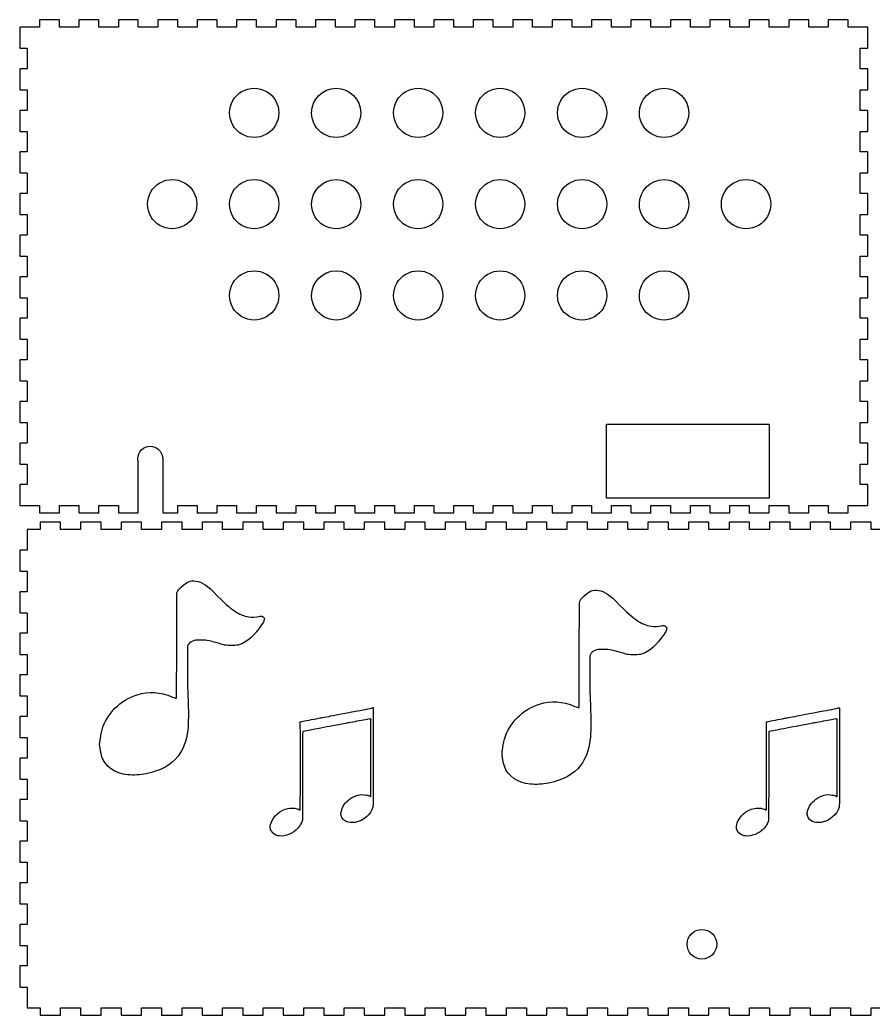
# Model space of a CAD drawing. Extents: x 371 to 1497, y -849 to 357.
# Drawn here: x 754.3 to 1100.5, y -848.7 to -445 of the extents above; entities that cross this region are included whole.
import ezdxf

# ---------------------------------------------------------------- set-up
doc = ezdxf.new("R2010")
doc.units = 0
doc.layers.add('Calque_1', color=7, linetype='CONTINUOUS')

msp = doc.modelspace()

# ---------------------------------------------------------------- linework, layer by layer
at = {"layer": 'Calque_1', "color": 1}
for p, q in [((762.224278, -447.999982), (754.27384, -447.999982)), ((754.27384, -447.999982), (754.27384, -456.484746)), ((762.224278, -445.000189), (762.224278, -447.999982)), ((770.32402, -445.000189), (762.224278, -445.000189)), ((770.32402, -447.999982), (770.32402, -445.000189)), ((778.223817, -447.999982), (770.32402, -447.999982)), ((786.324088, -445.000189), (778.223817, -445.000189)), ((778.223817, -445.000189), (778.223817, -447.999982)), ((786.324088, -447.999982), (786.324088, -445.000189)), ((794.223859, -447.999982), (786.324088, -447.999982)), ((802.32413, -445.000189), (794.223859, -445.000189)), ((794.223859, -445.000189), (794.223859, -447.999982)), ((802.32413, -447.999982), (802.32413, -445.000189)), ((810.223927, -447.999982), (802.32413, -447.999982)), ((818.324199, -445.000189), (810.223927, -445.000189)), ((810.223927, -445.000189), (810.223927, -447.999982)), ((818.324199, -447.999982), (818.324199, -445.000189)), ((826.223969, -447.999982), (818.324199, -447.999982)), ((834.324267, -445.000189), (826.223969, -445.000189)), ((826.223969, -445.000189), (826.223969, -447.999982)), ((834.324267, -447.999982), (834.324267, -445.000189)), ((842.224037, -447.999982), (834.324267, -447.999982)), ((850.323806, -445.000189), (842.224037, -445.000189)), ((842.224037, -445.000189), (842.224037, -447.999982)), ((850.323806, -447.999982), (850.323806, -445.000189)), ((858.224079, -447.999982), (850.323806, -447.999982)), ((866.323848, -445.000189), (858.224079, -445.000189)), ((858.224079, -445.000189), (858.224079, -447.999982)), ((866.323848, -447.999982), (866.323848, -445.000189)), ((874.224148, -447.999982), (866.323848, -447.999982)), ((882.323916, -445.000189), (874.224148, -445.000189)), ((874.224148, -445.000189), (874.224148, -447.999982)), ((882.323916, -447.999982), (882.323916, -445.000189)), ((890.224216, -447.999982), (882.323916, -447.999982)), ((898.323958, -445.000189), (890.224216, -445.000189)), ((890.224216, -445.000189), (890.224216, -447.999982)), ((898.323958, -447.999982), (898.323958, -445.000189)), ((906.224258, -447.999982), (898.323958, -447.999982)), ((914.324027, -445.000189), (906.224258, -445.000189)), ((906.224258, -445.000189), (906.224258, -447.999982)), ((914.324027, -447.999982), (914.324027, -445.000189)), ((922.223797, -447.999982), (914.324027, -447.999982)), ((930.324069, -445.000189), (922.223797, -445.000189)), ((922.223797, -445.000189), (922.223797, -447.999982)), ((930.324069, -447.999982), (930.324069, -445.000189)), ((938.223865, -447.999982), (930.324069, -447.999982)), ((946.324137, -445.000189), (938.223865, -445.000189)), ((938.223865, -445.000189), (938.223865, -447.999982)), ((946.324137, -447.999982), (946.324137, -445.000189)), ((954.223907, -447.999982), (946.324137, -447.999982)), ((962.324205, -445.000189), (954.223907, -445.000189)), ((954.223907, -445.000189), (954.223907, -447.999982)), ((962.324205, -447.999982), (962.324205, -445.000189)), ((970.223976, -447.999982), (962.324205, -447.999982)), ((978.324247, -445.000189), (970.223976, -445.000189)), ((970.223976, -445.000189), (970.223976, -447.999982)), ((978.324247, -447.999982), (978.324247, -445.000189)), ((986.224017, -447.999982), (978.324247, -447.999982)), ((994.323786, -445.000189), (986.224017, -445.000189)), ((986.224017, -445.000189), (986.224017, -447.999982)), ((994.323786, -447.999982), (994.323786, -445.000189)), ((1002.224086, -447.999982), (994.323786, -447.999982)), ((1010.323855, -445.000189), (1002.224086, -445.000189)), ((1002.224086, -445.000189), (1002.224086, -447.999982)), ((1010.323855, -447.999982), (1010.323855, -445.000189)), ((1018.224128, -447.999982), (1010.323855, -447.999982)), ((1026.323896, -445.000189), (1018.224128, -445.000189)), ((1018.224128, -445.000189), (1018.224128, -447.999982)), ((1026.323896, -447.999982), (1026.323896, -445.000189)), ((1034.224196, -447.999982), (1026.323896, -447.999982)), ((1042.323965, -445.000189), (1034.224196, -445.000189)), ((1034.224196, -445.000189), (1034.224196, -447.999982)), ((1042.323965, -447.999982), (1042.323965, -445.000189)), ((1050.223735, -447.999982), (1042.323965, -447.999982)), ((1058.324007, -445.000189), (1050.223735, -445.000189)), ((1050.223735, -445.000189), (1050.223735, -447.999982)), ((1058.324007, -447.999982), (1058.324007, -445.000189)), ((1066.223803, -447.999982), (1058.324007, -447.999982)), ((1074.324075, -445.000189), (1066.223803, -445.000189)), ((1066.223803, -445.000189), (1066.223803, -447.999982)), ((1074.324075, -447.999982), (1074.324075, -445.000189)), ((1082.223845, -447.999982), (1074.324075, -447.999982)), ((1090.324143, -445.000189), (1082.223845, -445.000189)), ((1082.223845, -445.000189), (1082.223845, -447.999982)), ((1090.324143, -447.999982), (1090.324143, -445.000189)), ((1098.274026, -447.999982), (1090.324143, -447.999982)), ((1098.274026, -456.484746), (1098.274026, -447.999982)), ((754.27384, -456.484746), (757.274188, -456.484746)), ((757.274188, -456.484746), (757.274188, -464.81965)), ((1095.274206, -464.81965), (1095.274206, -456.484746)), ((1095.274206, -456.484746), (1098.274026, -456.484746)), ((757.274188, -464.81965), (754.27384, -464.81965)), ((754.27384, -464.81965), (754.27384, -473.354527)), ((1098.274026, -464.81965), (1095.274206, -464.81965)), ((1098.274026, -473.354527), (1098.274026, -464.81965)), ((754.27384, -473.354527), (757.274188, -473.354527)), ((757.274188, -473.354527), (757.274188, -481.688901)), ((1095.274206, -481.688901), (1095.274206, -473.354527)), ((1095.274206, -473.354527), (1098.274026, -473.354527)), ((757.274188, -481.688901), (754.27384, -481.688901)), ((754.27384, -481.688901), (754.27384, -490.223778)), ((859.34686, -482.70282), (859.34686, -482.70282)), ((892.60883, -482.70282), (892.60883, -482.70282)), ((925.87091, -482.70282), (925.87091, -482.70282)), ((959.13281, -482.70282), (959.13281, -482.70282)), ((992.39484, -482.70282), (992.39484, -482.70282)), ((1025.6569, -482.70282), (1025.6569, -482.70282)), ((1098.274026, -481.688901), (1095.274206, -481.688901)), ((1098.274026, -490.223778), (1098.274026, -481.688901)), ((754.27384, -490.223778), (757.274188, -490.223778)), ((757.274188, -490.223778), (757.274188, -498.558655)), ((1095.274206, -498.558655), (1095.274206, -490.223778)), ((1095.274206, -490.223778), (1098.274026, -490.223778)), ((757.274188, -498.558655), (754.27384, -498.558655)), ((754.27384, -498.558655), (754.27384, -507.093558)), ((1098.274026, -498.558655), (1095.274206, -498.558655)), ((1098.274026, -507.093558), (1098.274026, -498.558655)), ((754.27384, -507.093558), (757.274188, -507.093558)), ((757.274188, -507.093558), (757.274188, -515.428435)), ((1095.274206, -515.428435), (1095.274206, -507.093558)), ((1095.274206, -507.093558), (1098.274026, -507.093558)), ((757.274188, -515.428435), (754.27384, -515.428435)), ((754.27384, -515.428435), (754.27384, -523.962809)), ((1098.274026, -515.428435), (1095.274206, -515.428435)), ((1098.274026, -523.962809), (1098.274026, -515.428435)), ((826.08484, -519.744502), (826.08484, -519.744502)), ((859.34686, -519.744502), (859.34686, -519.744502)), ((892.60883, -519.744502), (892.60883, -519.744502)), ((925.87091, -519.744502), (925.87091, -519.744502)), ((959.13281, -519.744502), (959.13281, -519.744502)), ((992.39484, -519.744502), (992.39484, -519.744502)), ((1025.6569, -519.744502), (1025.6569, -519.744502)), ((1058.9188, -519.744502), (1058.9188, -519.744502)), ((754.27384, -523.962809), (757.274188, -523.962809)), ((757.274188, -523.962809), (757.274188, -532.297686)), ((1095.274206, -532.297686), (1095.274206, -523.962809)), ((1095.274206, -523.962809), (1098.274026, -523.962809)), ((757.274188, -532.297686), (754.27384, -532.297686)), ((754.27384, -532.297686), (754.27384, -540.832563)), ((1098.274026, -532.297686), (1095.274206, -532.297686)), ((1098.274026, -540.832563), (1098.274026, -532.297686)), ((754.27384, -540.832563), (757.274188, -540.832563)), ((757.274188, -540.832563), (757.274188, -549.167467)), ((1095.274206, -549.167467), (1095.274206, -540.832563)), ((1095.274206, -540.832563), (1098.274026, -540.832563)), ((757.274188, -549.167467), (754.27384, -549.167467)), ((754.27384, -549.167467), (754.27384, -557.702343)), ((1098.274026, -549.167467), (1095.274206, -549.167467)), ((1098.274026, -557.702343), (1098.274026, -549.167467)), ((859.34686, -556.78613), (859.34686, -556.78613)), ((892.60883, -556.78613), (892.60883, -556.78613)), ((925.87091, -556.78613), (925.87091, -556.78613)), ((959.13281, -556.78613), (959.13281, -556.78613)), ((992.39484, -556.78613), (992.39484, -556.78613)), ((1025.6569, -556.78613), (1025.6569, -556.78613)), ((754.27384, -557.702343), (757.274188, -557.702343)), ((757.274188, -557.702343), (757.274188, -566.036718)), ((1095.274206, -566.036718), (1095.274206, -557.702343)), ((1095.274206, -557.702343), (1098.274026, -557.702343)), ((757.274188, -566.036718), (754.27384, -566.036718)), ((754.27384, -566.036718), (754.27384, -574.571594)), ((1098.274026, -566.036718), (1095.274206, -566.036718)), ((1098.274026, -574.571594), (1098.274026, -566.036718)), ((754.27384, -574.571594), (757.274188, -574.571594)), ((757.274188, -574.571594), (757.274188, -582.906498)), ((1095.274206, -582.906498), (1095.274206, -574.571594)), ((1095.274206, -574.571594), (1098.274026, -574.571594)), ((757.274188, -582.906498), (754.27384, -582.906498)), ((754.27384, -582.906498), (754.27384, -591.441374)), ((1098.274026, -582.906498), (1095.274206, -582.906498)), ((1098.274026, -591.441374), (1098.274026, -582.906498)), ((754.27384, -591.441374), (757.274188, -591.441374)), ((757.274188, -591.441374), (757.274188, -599.776252)), ((1095.274206, -599.776252), (1095.274206, -591.441374)), ((1095.274206, -591.441374), (1098.274026, -591.441374)), ((757.274188, -599.776252), (754.27384, -599.776252)), ((754.27384, -599.776252), (754.27384, -608.310625)), ((1098.274026, -599.776252), (1095.274206, -599.776252)), ((1098.274026, -608.310625), (1098.274026, -599.776252)), ((754.27384, -608.310625), (757.274188, -608.310625)), ((757.274188, -608.310625), (757.274188, -616.645503)), ((992.323907, -608.999997), (1058.324007, -608.999997)), ((992.323907, -639.000228), (992.323907, -608.999997)), ((1058.324007, -608.999997), (1058.324007, -639.000228)), ((1095.274206, -616.645503), (1095.274206, -608.310625)), ((1095.274206, -608.310625), (1098.274026, -608.310625)), ((757.274188, -616.645503), (754.27384, -616.645503)), ((754.27384, -616.645503), (754.27384, -625.180379)), ((1098.274026, -616.645503), (1095.274206, -616.645503)), ((1098.274026, -625.180379), (1098.274026, -616.645503)), ((754.27384, -625.180379), (757.274188, -625.180379)), ((757.274188, -625.180379), (757.274188, -633.515283)), ((812.114243, -622.528883), (812.324057, -622.528883)), ((812.324057, -622.528883), (812.324057, -644.999866)), ((1095.274206, -633.515283), (1095.274206, -625.180379)), ((1095.274206, -625.180379), (1098.274026, -625.180379)), ((757.274188, -633.515283), (754.27384, -633.515283)), ((754.27384, -633.515283), (754.27384, -642.000047)), ((1098.274026, -633.515283), (1095.274206, -633.515283)), ((1098.274026, -642.000047), (1098.274026, -633.515283)), ((1058.324007, -639.000228), (992.323907, -639.000228)), ((754.27384, -642.000047), (762.224278, -642.000047)), ((762.224278, -642.000047), (762.224278, -644.999866)), ((762.224278, -644.999866), (770.32402, -644.999866)), ((770.32402, -644.999866), (770.32402, -642.000047)), ((770.32402, -642.000047), (778.223817, -642.000047)), ((778.223817, -642.000047), (778.223817, -644.999866)), ((778.223817, -644.999866), (786.324088, -644.999866)), ((786.324088, -644.999866), (786.324088, -642.000047)), ((786.324088, -642.000047), (794.223859, -642.000047)), ((794.223859, -642.000047), (794.223859, -644.999866)), ((794.223859, -644.999866), (802.32413, -644.999866)), ((802.32413, -644.999866), (802.32413, -642.000047)), ((812.324057, -644.999866), (818.324199, -644.999866)), ((818.324199, -644.999866), (818.324199, -642.000047)), ((818.324199, -642.000047), (826.223969, -642.000047)), ((826.223969, -642.000047), (826.223969, -644.999866)), ((826.223969, -644.999866), (834.324267, -644.999866)), ((834.324267, -644.999866), (834.324267, -642.000047)), ((834.324267, -642.000047), (842.224037, -642.000047)), ((842.224037, -642.000047), (842.224037, -644.999866)), ((842.224037, -644.999866), (850.323806, -644.999866)), ((850.323806, -644.999866), (850.323806, -642.000047)), ((850.323806, -642.000047), (858.224079, -642.000047)), ((858.224079, -642.000047), (858.224079, -644.999866)), ((858.224079, -644.999866), (866.323848, -644.999866)), ((866.323848, -644.999866), (866.323848, -642.000047)), ((866.323848, -642.000047), (874.224148, -642.000047)), ((874.224148, -642.000047), (874.224148, -644.999866)), ((874.224148, -644.999866), (882.323916, -644.999866)), ((882.323916, -644.999866), (882.323916, -642.000047)), ((882.323916, -642.000047), (890.224216, -642.000047)), ((890.224216, -642.000047), (890.224216, -644.999866)), ((890.224216, -644.999866), (898.323958, -644.999866)), ((898.323958, -644.999866), (898.323958, -642.000047)), ((898.323958, -642.000047), (906.224258, -642.000047)), ((906.224258, -642.000047), (906.224258, -644.999866)), ((906.224258, -644.999866), (914.324027, -644.999866)), ((914.324027, -644.999866), (914.324027, -642.000047)), ((914.324027, -642.000047), (922.223797, -642.000047)), ((922.223797, -642.000047), (922.223797, -644.999866)), ((922.223797, -644.999866), (930.324069, -644.999866)), ((930.324069, -644.999866), (930.324069, -642.000047)), ((930.324069, -642.000047), (938.223865, -642.000047)), ((938.223865, -642.000047), (938.223865, -644.999866)), ((938.223865, -644.999866), (946.324137, -644.999866)), ((946.324137, -644.999866), (946.324137, -642.000047)), ((946.324137, -642.000047), (954.223907, -642.000047)), ((954.223907, -642.000047), (954.223907, -644.999866)), ((954.223907, -644.999866), (962.324205, -644.999866)), ((962.324205, -644.999866), (962.324205, -642.000047)), ((962.324205, -642.000047), (970.223976, -642.000047)), ((970.223976, -642.000047), (970.223976, -644.999866)), ((970.223976, -644.999866), (978.324247, -644.999866)), ((978.324247, -644.999866), (978.324247, -642.000047)), ((978.324247, -642.000047), (986.224017, -642.000047)), ((986.224017, -642.000047), (986.224017, -644.999866)), ((986.224017, -644.999866), (994.323786, -644.999866)), ((994.323786, -644.999866), (994.323786, -642.000047)), ((994.323786, -642.000047), (1002.224086, -642.000047)), ((1002.224086, -642.000047), (1002.224086, -644.999866)), ((1002.224086, -644.999866), (1010.323855, -644.999866)), ((1010.323855, -644.999866), (1010.323855, -642.000047)), ((1010.323855, -642.000047), (1018.224128, -642.000047)), ((1018.224128, -642.000047), (1018.224128, -644.999866)), ((1018.224128, -644.999866), (1026.323896, -644.999866)), ((1026.323896, -644.999866), (1026.323896, -642.000047)), ((1026.323896, -642.000047), (1034.224196, -642.000047)), ((1034.224196, -642.000047), (1034.224196, -644.999866)), ((1034.224196, -644.999866), (1042.323965, -644.999866)), ((1042.323965, -644.999866), (1042.323965, -642.000047)), ((1042.323965, -642.000047), (1050.223735, -642.000047)), ((1050.223735, -642.000047), (1050.223735, -644.999866)), ((1050.223735, -644.999866), (1058.324007, -644.999866)), ((1058.324007, -644.999866), (1058.324007, -642.000047)), ((1058.324007, -642.000047), (1066.223803, -642.000047)), ((1066.223803, -642.000047), (1066.223803, -644.999866)), ((1066.223803, -644.999866), (1074.324075, -644.999866)), ((1074.324075, -644.999866), (1074.324075, -642.000047)), ((1074.324075, -642.000047), (1082.223845, -642.000047)), ((1082.223845, -642.000047), (1082.223845, -644.999866)), ((1082.223845, -644.999866), (1090.324143, -644.999866)), ((1090.324143, -644.999866), (1090.324143, -642.000047)), ((1090.324143, -642.000047), (1098.274026, -642.000047)), ((762.446475, -648.72004), (762.446475, -651.71986)), ((770.768441, -648.72004), (762.446475, -648.72004)), ((770.768441, -651.71986), (770.768441, -648.72004)), ((787.21293, -648.72004), (778.890435, -648.72004)), ((778.890435, -648.72004), (778.890435, -651.71986)), ((787.21293, -651.71986), (787.21293, -648.72004)), ((803.657392, -648.72004), (795.334897, -648.72004)), ((795.334897, -648.72004), (795.334897, -651.71986)), ((803.657392, -651.71986), (803.657392, -648.72004)), ((820.101881, -648.72004), (811.779386, -648.72004)), ((811.779386, -648.72004), (811.779386, -651.71986)), ((820.101881, -651.71986), (820.101881, -648.72004)), ((836.546344, -648.72004), (828.223849, -648.72004)), ((828.223849, -648.72004), (828.223849, -651.71986)), ((836.546344, -651.71986), (836.546344, -648.72004)), ((852.990806, -648.72004), (844.668338, -648.72004)), ((844.668338, -648.72004), (844.668338, -651.71986)), ((852.990806, -651.71986), (852.990806, -648.72004)), ((869.435295, -648.72004), (861.1128, -648.72004)), ((861.1128, -648.72004), (861.1128, -651.71986)), ((869.435295, -651.71986), (869.435295, -648.72004)), ((885.879758, -648.72004), (877.557289, -648.72004)), ((877.557289, -648.72004), (877.557289, -651.71986)), ((885.879758, -651.71986), (885.879758, -648.72004)), ((902.324247, -648.72004), (894.001751, -648.72004)), ((894.001751, -648.72004), (894.001751, -651.71986)), ((902.324247, -651.71986), (902.324247, -648.72004)), ((918.768709, -648.72004), (910.446214, -648.72004)), ((910.446214, -648.72004), (910.446214, -651.71986)), ((918.768709, -651.71986), (918.768709, -648.72004)), ((935.212669, -648.72004), (926.890703, -648.72004)), ((926.890703, -648.72004), (926.890703, -651.71986)), ((935.212669, -651.71986), (935.212669, -648.72004)), ((951.657158, -648.72004), (943.335165, -648.72004)), ((943.335165, -648.72004), (943.335165, -651.71986)), ((951.657158, -651.71986), (951.657158, -648.72004)), ((968.10162, -648.72004), (959.779654, -648.72004)), ((959.779654, -648.72004), (959.779654, -651.71986)), ((968.10162, -651.71986), (968.10162, -648.72004)), ((984.546083, -648.72004), (976.224117, -648.72004)), ((976.224117, -648.72004), (976.224117, -651.71986)), ((984.546083, -651.71986), (984.546083, -648.72004)), ((1000.990572, -648.72004), (992.668606, -648.72004)), ((992.668606, -648.72004), (992.668606, -651.71986)), ((1000.990572, -651.71986), (1000.990572, -648.72004)), ((1017.435034, -648.72004), (1009.113068, -648.72004)), ((1009.113068, -648.72004), (1009.113068, -651.71986)), ((1017.435034, -651.71986), (1017.435034, -648.72004)), ((1033.879523, -648.72004), (1025.557531, -648.72004)), ((1025.557531, -648.72004), (1025.557531, -651.71986)), ((1033.879523, -651.71986), (1033.879523, -648.72004)), ((1050.323986, -648.72004), (1042.00202, -648.72004)), ((1042.00202, -648.72004), (1042.00202, -651.71986)), ((1050.323986, -651.71986), (1050.323986, -648.72004)), ((1066.768475, -648.72004), (1058.446482, -648.72004)), ((1058.446482, -648.72004), (1058.446482, -651.71986)), ((1066.768475, -651.71986), (1066.768475, -648.72004)), ((1083.212937, -648.72004), (1074.890442, -648.72004)), ((1074.890442, -648.72004), (1074.890442, -651.71986)), ((1083.212937, -651.71986), (1083.212937, -648.72004)), ((1099.6574, -648.72004), (1091.334931, -648.72004)), ((1091.334931, -648.72004), (1091.334931, -651.71986)), ((1099.6574, -651.71986), (1099.6574, -648.72004)), ((762.446475, -651.71986), (757.274188, -651.71986)), ((757.274188, -651.71986), (757.274188, -660.104876)), ((778.890435, -651.71986), (770.768441, -651.71986)), ((795.334897, -651.71986), (787.21293, -651.71986)), ((811.779386, -651.71986), (803.657392, -651.71986)), ((828.223849, -651.71986), (820.101881, -651.71986)), ((844.668338, -651.71986), (836.546344, -651.71986)), ((861.1128, -651.71986), (852.990806, -651.71986)), ((877.557289, -651.71986), (869.435295, -651.71986)), ((894.001751, -651.71986), (885.879758, -651.71986)), ((910.446214, -651.71986), (902.324247, -651.71986)), ((926.890703, -651.71986), (918.768709, -651.71986)), ((943.335165, -651.71986), (935.212669, -651.71986)), ((959.779654, -651.71986), (951.657158, -651.71986)), ((976.224117, -651.71986), (968.10162, -651.71986)), ((992.668606, -651.71986), (984.546083, -651.71986)), ((1009.113068, -651.71986), (1000.990572, -651.71986)), ((1025.557531, -651.71986), (1017.435034, -651.71986)), ((1042.00202, -651.71986), (1033.879523, -651.71986)), ((1058.446482, -651.71986), (1050.323986, -651.71986)), ((1074.890442, -651.71986), (1066.768475, -651.71986)), ((1091.334931, -651.71986), (1083.212937, -651.71986)), ((1107.779394, -651.71986), (1099.6574, -651.71986)), ((757.274188, -660.104876), (754.27384, -660.104876)), ((754.27384, -660.104876), (754.27384, -668.639752)), ((754.27384, -668.639752), (757.274188, -668.639752)), ((757.274188, -668.639752), (757.274188, -676.974656)), ((824.848268, -672.577625), (824.848347, -672.578022)), ((824.848347, -672.578022), (824.848347, -672.578022)), ((757.274188, -676.974656), (754.27384, -676.974656)), ((754.27384, -676.974656), (754.27384, -685.509003)), ((817.934997, -698.769311), (817.988733, -677.375764)), ((817.988733, -677.375764), (818.256942, -676.819742)), ((988.133886, -676.35823), (988.133992, -676.358653)), ((988.133992, -676.358653), (988.133992, -676.358653)), ((981.220614, -702.549916), (981.274351, -681.156395)), ((981.274351, -681.156395), (981.542559, -680.600876)), ((754.27384, -685.509003), (757.274188, -685.509003)), ((757.274188, -685.509003), (757.274188, -693.843907)), ((757.274188, -693.843907), (754.27384, -693.843907)), ((754.27384, -693.843907), (754.27384, -702.378783)), ((754.27384, -702.378783), (757.274188, -702.378783)), ((757.274188, -702.378783), (757.274188, -710.713661)), ((817.880731, -720.162302), (817.934997, -698.769311)), ((981.166348, -723.943436), (981.220614, -702.549916)), ((757.274188, -710.713661), (754.27384, -710.713661)), ((754.27384, -710.713661), (754.27384, -719.248563)), ((754.27384, -719.248563), (757.274188, -719.248563)), ((757.274188, -719.248563), (757.274188, -727.582938)), ((817.657502, -720.202624), (817.880731, -720.162302)), ((897.577622, -723.927878), (897.578786, -723.928381)), ((897.578786, -723.928381), (897.578786, -723.928381)), ((980.943119, -723.983229), (981.166348, -723.943436)), ((1086.762508, -723.927878), (1086.761555, -723.928381)), ((757.274188, -727.582938), (754.27384, -727.582938)), ((754.27384, -727.582938), (754.27384, -736.117814)), ((754.27384, -736.117814), (757.274188, -736.117814)), ((757.274188, -736.117814), (757.274188, -744.452692)), ((757.274188, -744.452692), (754.27384, -744.452692)), ((754.27384, -744.452692), (754.27384, -752.987568)), ((754.27384, -752.987568), (757.274188, -752.987568)), ((757.274188, -752.987568), (757.274188, -761.322472)), ((798.116144, -751.232243), (798.113498, -751.232243)), ((868.91224, -751.716351), (868.890544, -769.68992)), ((1058.09501, -751.716854), (1058.073314, -769.690449)), ((961.401762, -755.012874), (961.399116, -755.012874)), ((757.274188, -761.322472), (754.27384, -761.322472)), ((754.27384, -761.322472), (754.27384, -769.856819)), ((754.27384, -769.856819), (757.274188, -769.856819)), ((757.274188, -769.856819), (757.274188, -778.191723)), ((868.890544, -769.68992), (868.667818, -770.287323)), ((1058.073314, -769.690449), (1057.850588, -770.287825)), ((757.274188, -778.191723), (754.27384, -778.191723)), ((754.27384, -778.191723), (754.27384, -786.726599)), ((858.942317, -775.948453), (858.939671, -775.948453)), ((1048.124557, -775.948983), (1048.124557, -775.948983)), ((754.27384, -786.726599), (757.274188, -786.726599)), ((757.274188, -786.726599), (757.274188, -795.061503)), ((757.274188, -795.061503), (754.27384, -795.061503)), ((754.27384, -795.061503), (754.27384, -803.596379)), ((754.27384, -803.596379), (757.274188, -803.596379)), ((757.274188, -803.596379), (757.274188, -811.930754)), ((757.274188, -811.930754), (754.27384, -811.930754)), ((754.27384, -811.930754), (754.27384, -820.465631)), ((1030.996994, -813.964739), (1030.996994, -813.964739)), ((754.27384, -820.465631), (757.274188, -820.465631)), ((757.274188, -820.465631), (757.274188, -828.800508)), ((757.274188, -828.800508), (754.27384, -828.800508)), ((754.27384, -828.800508), (754.27384, -837.335411)), ((754.27384, -837.335411), (757.274188, -837.335411)), ((757.274188, -837.335411), (757.274188, -845.719898)), ((757.274188, -845.719898), (762.446475, -845.719898)), ((762.446475, -845.719898), (762.446475, -848.72022)), ((770.768441, -848.72022), (770.768441, -845.719898)), ((770.768441, -845.719898), (778.890435, -845.719898)), ((778.890435, -845.719898), (778.890435, -848.72022)), ((787.21293, -848.72022), (787.21293, -845.719898)), ((787.21293, -845.719898), (795.334897, -845.719898)), ((795.334897, -845.719898), (795.334897, -848.72022)), ((803.657392, -848.72022), (803.657392, -845.719898)), ((803.657392, -845.719898), (811.779386, -845.719898)), ((811.779386, -845.719898), (811.779386, -848.72022)), ((820.101881, -848.72022), (820.101881, -845.719898)), ((820.101881, -845.719898), (828.223849, -845.719898)), ((828.223849, -845.719898), (828.223849, -848.72022)), ((836.546344, -848.72022), (836.546344, -845.719898)), ((836.546344, -845.719898), (844.668338, -845.719898)), ((844.668338, -845.719898), (844.668338, -848.72022)), ((852.990806, -848.72022), (852.990806, -845.719898)), ((852.990806, -845.719898), (861.1128, -845.719898)), ((861.1128, -845.719898), (861.1128, -848.72022)), ((869.435295, -848.72022), (869.435295, -845.719898)), ((869.435295, -845.719898), (877.557289, -845.719898)), ((877.557289, -845.719898), (877.557289, -848.72022)), ((885.879758, -848.72022), (885.879758, -845.719898)), ((885.879758, -845.719898), (894.001751, -845.719898)), ((894.001751, -845.719898), (894.001751, -848.72022)), ((902.324247, -848.72022), (902.324247, -845.719898)), ((902.324247, -845.719898), (910.446214, -845.719898)), ((910.446214, -845.719898), (910.446214, -848.72022)), ((918.768709, -848.72022), (918.768709, -845.719898)), ((918.768709, -845.719898), (926.890703, -845.719898)), ((926.890703, -845.719898), (926.890703, -848.72022)), ((935.212669, -848.72022), (935.212669, -845.719898)), ((935.212669, -845.719898), (943.335165, -845.719898)), ((943.335165, -845.719898), (943.335165, -848.72022)), ((951.657158, -848.72022), (951.657158, -845.719898)), ((951.657158, -845.719898), (959.779654, -845.719898)), ((959.779654, -845.719898), (959.779654, -848.72022)), ((968.10162, -848.72022), (968.10162, -845.719898)), ((968.10162, -845.719898), (976.224117, -845.719898)), ((976.224117, -845.719898), (976.224117, -848.72022)), ((984.546083, -848.72022), (984.546083, -845.719898)), ((984.546083, -845.719898), (992.668606, -845.719898)), ((992.668606, -845.719898), (992.668606, -848.72022)), ((1000.990572, -848.72022), (1000.990572, -845.719898)), ((1000.990572, -845.719898), (1009.113068, -845.719898)), ((1009.113068, -845.719898), (1009.113068, -848.72022)), ((1017.435034, -848.72022), (1017.435034, -845.719898)), ((1017.435034, -845.719898), (1025.557531, -845.719898)), ((1025.557531, -845.719898), (1025.557531, -848.72022)), ((1033.879523, -848.72022), (1033.879523, -845.719898)), ((1033.879523, -845.719898), (1042.00202, -845.719898)), ((1042.00202, -845.719898), (1042.00202, -848.72022)), ((1050.323986, -848.72022), (1050.323986, -845.719898)), ((1050.323986, -845.719898), (1058.446482, -845.719898)), ((1058.446482, -845.719898), (1058.446482, -848.72022)), ((1066.768475, -848.72022), (1066.768475, -845.719898)), ((1066.768475, -845.719898), (1074.890442, -845.719898)), ((1074.890442, -845.719898), (1074.890442, -848.72022)), ((1083.212937, -848.72022), (1083.212937, -845.719898)), ((1083.212937, -845.719898), (1091.334931, -845.719898)), ((1091.334931, -845.719898), (1091.334931, -848.72022)), ((1099.6574, -848.72022), (1099.6574, -845.719898)), ((1099.6574, -845.719898), (1107.779394, -845.719898)), ((762.446475, -848.72022), (770.768441, -848.72022)), ((778.890435, -848.72022), (787.21293, -848.72022)), ((795.334897, -848.72022), (803.657392, -848.72022)), ((811.779386, -848.72022), (820.101881, -848.72022)), ((828.223849, -848.72022), (836.546344, -848.72022)), ((844.668338, -848.72022), (852.990806, -848.72022)), ((861.1128, -848.72022), (869.435295, -848.72022)), ((877.557289, -848.72022), (885.879758, -848.72022)), ((894.001751, -848.72022), (902.324247, -848.72022)), ((910.446214, -848.72022), (918.768709, -848.72022)), ((926.890703, -848.72022), (935.212669, -848.72022)), ((943.335165, -848.72022), (951.657158, -848.72022)), ((959.779654, -848.72022), (968.10162, -848.72022)), ((976.224117, -848.72022), (984.546083, -848.72022)), ((992.668606, -848.72022), (1000.990572, -848.72022)), ((1009.113068, -848.72022), (1017.435034, -848.72022)), ((1025.557531, -848.72022), (1033.879523, -848.72022)), ((1042.00202, -848.72022), (1050.323986, -848.72022)), ((1058.446482, -848.72022), (1066.768475, -848.72022)), ((1074.890442, -848.72022), (1083.212937, -848.72022)), ((1091.334931, -848.72022), (1099.6574, -848.72022))]:
    msp.add_line(p, q, dxfattribs=at)
for points in [[(844.34686, -474.042566), (847.440871, -472.256238), (851.252849, -472.256238), (854.34686, -474.042566)], [(910.87091, -474.042566), (913.964921, -472.256238), (917.776899, -472.256238), (920.87091, -474.042566)], [(944.13281, -474.042566), (947.226821, -472.256238), (951.038799, -472.256238), (954.13281, -474.042566)], [(977.39484, -474.042566), (980.488851, -472.256238), (984.300829, -472.256238), (987.39484, -474.042566)], [(839.34686, -482.70282), (839.34686, -479.130164), (841.252849, -475.828894), (844.34686, -474.042566)], [(854.34686, -474.042566), (857.440871, -475.828894), (859.34686, -479.130164), (859.34686, -482.70282)], [(872.60883, -482.70282), (872.608831, -477.179973), (877.085983, -472.702821), (882.60883, -472.702821)], [(882.60883, -472.702821), (888.131677, -472.702821), (892.608829, -477.179973), (892.60883, -482.70282)], [(905.87091, -482.70282), (905.87091, -479.130164), (907.776899, -475.828894), (910.87091, -474.042566)], [(920.87091, -474.042566), (923.964921, -475.828894), (925.87091, -479.130164), (925.87091, -482.70282)], [(939.13281, -482.70282), (939.13281, -479.130164), (941.038799, -475.828894), (944.13281, -474.042566)], [(954.13281, -474.042566), (957.226821, -475.828894), (959.13281, -479.130164), (959.13281, -482.70282)], [(972.39484, -482.70282), (972.39484, -479.130164), (974.300829, -475.828894), (977.39484, -474.042566)], [(987.39484, -474.042566), (990.488851, -475.828894), (992.39484, -479.130164), (992.39484, -482.70282)], [(1005.6569, -482.70282), (1005.656901, -477.179973), (1010.134053, -472.702821), (1015.6569, -472.702821)], [(1015.6569, -472.702821), (1021.179747, -472.702821), (1025.656899, -477.179973), (1025.6569, -482.70282)], [(844.34686, -491.363074), (841.252849, -489.576746), (839.34686, -486.275476), (839.34686, -482.70282)], [(859.34686, -482.70282), (859.34686, -486.275476), (857.440871, -489.576746), (854.34686, -491.363074)], [(877.60883, -491.363074), (874.514819, -489.576746), (872.60883, -486.275476), (872.60883, -482.70282)], [(892.60883, -482.70282), (892.60883, -486.275476), (890.702841, -489.576746), (887.60883, -491.363074)], [(910.87091, -491.363074), (907.776899, -489.576746), (905.87091, -486.275476), (905.87091, -482.70282)], [(925.87091, -482.70282), (925.87091, -486.275476), (923.964921, -489.576746), (920.87091, -491.363074)], [(944.13281, -491.363074), (941.038799, -489.576746), (939.13281, -486.275476), (939.13281, -482.70282)], [(959.13281, -482.70282), (959.13281, -486.275476), (957.226821, -489.576746), (954.13281, -491.363074)], [(977.39484, -491.363074), (974.300829, -489.576746), (972.39484, -486.275476), (972.39484, -482.70282)], [(992.39484, -482.70282), (992.39484, -486.275476), (990.488851, -489.576746), (987.39484, -491.363074)], [(1010.6569, -491.363074), (1007.562889, -489.576746), (1005.6569, -486.275476), (1005.6569, -482.70282)], [(1025.6569, -482.70282), (1025.6569, -486.275476), (1023.750911, -489.576746), (1020.6569, -491.363074)], [(854.34686, -491.363074), (851.252849, -493.149402), (847.440871, -493.149402), (844.34686, -491.363074)], [(887.60883, -491.363074), (884.514819, -493.149402), (880.702841, -493.149402), (877.60883, -491.363074)], [(920.87091, -491.363074), (917.776899, -493.149402), (913.964921, -493.149402), (910.87091, -491.363074)], [(954.13281, -491.363074), (951.038799, -493.149402), (947.226821, -493.149402), (944.13281, -491.363074)], [(987.39484, -491.363074), (984.300829, -493.149402), (980.488851, -493.149402), (977.39484, -491.363074)], [(1020.6569, -491.363074), (1017.562889, -493.149402), (1013.750911, -493.149402), (1010.6569, -491.363074)], [(806.08484, -519.744502), (806.08484, -516.171846), (807.990829, -512.870576), (811.08484, -511.084248)], [(811.08484, -511.084248), (814.178851, -509.29792), (817.990829, -509.29792), (821.08484, -511.084248)], [(821.08484, -511.084248), (824.178851, -512.870576), (826.08484, -516.171846), (826.08484, -519.744502)], [(839.34686, -519.744502), (839.34686, -516.171846), (841.252849, -512.870576), (844.34686, -511.084248)], [(844.34686, -511.084248), (847.440871, -509.29792), (851.252849, -509.29792), (854.34686, -511.084248)], [(854.34686, -511.084248), (857.440871, -512.870576), (859.34686, -516.171846), (859.34686, -519.744502)], [(872.60883, -519.744502), (872.608831, -514.221655), (877.085983, -509.744504), (882.60883, -509.744504)], [(882.60883, -509.744504), (888.131677, -509.744504), (892.608829, -514.221655), (892.60883, -519.744502)], [(905.87091, -519.744502), (905.87091, -516.171846), (907.776899, -512.870576), (910.87091, -511.084248)], [(910.87091, -511.084248), (913.964921, -509.29792), (917.776899, -509.29792), (920.87091, -511.084248)], [(920.87091, -511.084248), (923.964921, -512.870576), (925.87091, -516.171846), (925.87091, -519.744502)], [(939.13281, -519.744502), (939.13281, -516.171846), (941.038799, -512.870576), (944.13281, -511.084248)], [(944.13281, -511.084248), (947.226821, -509.29792), (951.038799, -509.29792), (954.13281, -511.084248)], [(954.13281, -511.084248), (957.226821, -512.870576), (959.13281, -516.171846), (959.13281, -519.744502)], [(972.39484, -519.744502), (972.39484, -516.171846), (974.300829, -512.870576), (977.39484, -511.084248)], [(977.39484, -511.084248), (980.488851, -509.29792), (984.300829, -509.29792), (987.39484, -511.084248)], [(987.39484, -511.084248), (990.488851, -512.870576), (992.39484, -516.171846), (992.39484, -519.744502)], [(1005.6569, -519.744502), (1005.656901, -514.221655), (1010.134053, -509.744504), (1015.6569, -509.744504)], [(1015.6569, -509.744504), (1021.179747, -509.744504), (1025.656899, -514.221655), (1025.6569, -519.744502)], [(1038.9188, -519.744502), (1038.9188, -516.171846), (1040.824789, -512.870576), (1043.9188, -511.084248)], [(1043.9188, -511.084248), (1047.012811, -509.29792), (1050.824789, -509.29792), (1053.9188, -511.084248)], [(1053.9188, -511.084248), (1057.012811, -512.870576), (1058.9188, -516.171846), (1058.9188, -519.744502)], [(811.08484, -528.404756), (807.990829, -526.618428), (806.08484, -523.317158), (806.08484, -519.744502)], [(826.08484, -519.744502), (826.08484, -523.317158), (824.178851, -526.618428), (821.08484, -528.404756)], [(844.34686, -528.404756), (841.252849, -526.618428), (839.34686, -523.317158), (839.34686, -519.744502)], [(859.34686, -519.744502), (859.34686, -523.317158), (857.440871, -526.618428), (854.34686, -528.404756)], [(877.60883, -528.404756), (874.514819, -526.618428), (872.60883, -523.317158), (872.60883, -519.744502)], [(892.60883, -519.744502), (892.60883, -523.317158), (890.702841, -526.618428), (887.60883, -528.404756)], [(910.87091, -528.404756), (907.776899, -526.618428), (905.87091, -523.317158), (905.87091, -519.744502)], [(925.87091, -519.744502), (925.87091, -523.317158), (923.964921, -526.618428), (920.87091, -528.404756)], [(944.13281, -528.404756), (941.038799, -526.618428), (939.13281, -523.317158), (939.13281, -519.744502)], [(959.13281, -519.744502), (959.13281, -523.317158), (957.226821, -526.618428), (954.13281, -528.404756)], [(977.39484, -528.404756), (974.300829, -526.618428), (972.39484, -523.317158), (972.39484, -519.744502)], [(992.39484, -519.744502), (992.39484, -523.317158), (990.488851, -526.618428), (987.39484, -528.404756)], [(1010.6569, -528.404756), (1007.562889, -526.618428), (1005.6569, -523.317158), (1005.6569, -519.744502)], [(1025.6569, -519.744502), (1025.6569, -523.317158), (1023.750911, -526.618428), (1020.6569, -528.404756)], [(1043.9188, -528.404756), (1040.824789, -526.618428), (1038.9188, -523.317158), (1038.9188, -519.744502)], [(1058.9188, -519.744502), (1058.9188, -523.317158), (1057.012811, -526.618428), (1053.9188, -528.404756)], [(821.08484, -528.404756), (817.990829, -530.191084), (814.178851, -530.191084), (811.08484, -528.404756)], [(854.34686, -528.404756), (851.252849, -530.191084), (847.440871, -530.191084), (844.34686, -528.404756)], [(887.60883, -528.404756), (884.514819, -530.191084), (880.702841, -530.191084), (877.60883, -528.404756)], [(920.87091, -528.404756), (917.776899, -530.191084), (913.964921, -530.191084), (910.87091, -528.404756)], [(954.13281, -528.404756), (951.038799, -530.191084), (947.226821, -530.191084), (944.13281, -528.404756)], [(987.39484, -528.404756), (984.300829, -530.191084), (980.488851, -530.191084), (977.39484, -528.404756)], [(1020.6569, -528.404756), (1017.562889, -530.191084), (1013.750911, -530.191084), (1010.6569, -528.404756)], [(1053.9188, -528.404756), (1050.824789, -530.191084), (1047.012811, -530.191084), (1043.9188, -528.404756)], [(839.34686, -556.78613), (839.34686, -553.213474), (841.252849, -549.912204), (844.34686, -548.125876)], [(844.34686, -548.125876), (847.440871, -546.339548), (851.252849, -546.339548), (854.34686, -548.125876)], [(854.34686, -548.125876), (857.440871, -549.912204), (859.34686, -553.213474), (859.34686, -556.78613)], [(872.60883, -556.78613), (872.608831, -551.263283), (877.085983, -546.786131), (882.60883, -546.786131)], [(882.60883, -546.786131), (888.131677, -546.786131), (892.608829, -551.263283), (892.60883, -556.78613)], [(905.87091, -556.78613), (905.87091, -553.213474), (907.776899, -549.912204), (910.87091, -548.125876)], [(910.87091, -548.125876), (913.964921, -546.339548), (917.776899, -546.339548), (920.87091, -548.125876)], [(920.87091, -548.125876), (923.964921, -549.912204), (925.87091, -553.213474), (925.87091, -556.78613)], [(939.13281, -556.78613), (939.13281, -553.213474), (941.038799, -549.912204), (944.13281, -548.125876)], [(944.13281, -548.125876), (947.226821, -546.339548), (951.038799, -546.339548), (954.13281, -548.125876)], [(954.13281, -548.125876), (957.226821, -549.912204), (959.13281, -553.213474), (959.13281, -556.78613)], [(972.39484, -556.78613), (972.39484, -553.213474), (974.300829, -549.912204), (977.39484, -548.125876)], [(977.39484, -548.125876), (980.488851, -546.339548), (984.300829, -546.339548), (987.39484, -548.125876)], [(987.39484, -548.125876), (990.488851, -549.912204), (992.39484, -553.213474), (992.39484, -556.78613)], [(1005.6569, -556.78613), (1005.656901, -551.263283), (1010.134053, -546.786131), (1015.6569, -546.786131)], [(1015.6569, -546.786131), (1021.179747, -546.786131), (1025.656899, -551.263283), (1025.6569, -556.78613)], [(844.34686, -565.446384), (841.252849, -563.660056), (839.34686, -560.358786), (839.34686, -556.78613)], [(859.34686, -556.78613), (859.34686, -560.358786), (857.440871, -563.660056), (854.34686, -565.446384)], [(877.60883, -565.446384), (874.514819, -563.660056), (872.60883, -560.358786), (872.60883, -556.78613)], [(892.60883, -556.78613), (892.60883, -560.358786), (890.702841, -563.660056), (887.60883, -565.446384)], [(910.87091, -565.446384), (907.776899, -563.660056), (905.87091, -560.358786), (905.87091, -556.78613)], [(925.87091, -556.78613), (925.87091, -560.358786), (923.964921, -563.660056), (920.87091, -565.446384)], [(944.13281, -565.446384), (941.038799, -563.660056), (939.13281, -560.358786), (939.13281, -556.78613)], [(959.13281, -556.78613), (959.13281, -560.358786), (957.226821, -563.660056), (954.13281, -565.446384)], [(977.39484, -565.446384), (974.300829, -563.660056), (972.39484, -560.358786), (972.39484, -556.78613)], [(992.39484, -556.78613), (992.39484, -560.358786), (990.488851, -563.660056), (987.39484, -565.446384)], [(1010.6569, -565.446384), (1007.562889, -563.660056), (1005.6569, -560.358786), (1005.6569, -556.78613)], [(1025.6569, -556.78613), (1025.6569, -560.358786), (1023.750911, -563.660056), (1020.6569, -565.446384)], [(854.34686, -565.446384), (851.252849, -567.232712), (847.440871, -567.232712), (844.34686, -565.446384)], [(887.60883, -565.446384), (884.514819, -567.232712), (880.702841, -567.232712), (877.60883, -565.446384)], [(920.87091, -565.446384), (917.776899, -567.232712), (913.964921, -567.232712), (910.87091, -565.446384)], [(954.13281, -565.446384), (951.038799, -567.232712), (947.226821, -567.232712), (944.13281, -565.446384)], [(987.39484, -565.446384), (984.300829, -567.232712), (980.488851, -567.232712), (977.39484, -565.446384)], [(1020.6569, -565.446384), (1017.562889, -567.232712), (1013.750911, -567.232712), (1010.6569, -565.446384)], [(802.135006, -622.953143), (802.134946, -621.626986), (802.661731, -620.355127), (803.599463, -619.41739)], [(803.599463, -619.41739), (804.537195, -618.479653), (805.809051, -617.952861), (807.135208, -617.952915)], [(807.135208, -617.952915), (809.731125, -617.954448), (811.894093, -619.942318), (812.114243, -622.528883)], [(802.32413, -624.310667), (802.199071, -623.868986), (802.135432, -623.412187), (802.135006, -622.953143)], [(802.32413, -642.000047), (802.32413, -642.000047), (802.32413, -624.310667), (802.32413, -624.310667)], [(819.096676, -675.683383), (821.592279, -673.150024), (822.64458, -672.582176), (824.848268, -672.577625)], [(824.848347, -672.578022), (827.296537, -672.572995), (829.553036, -673.830453), (832.686628, -676.947271)], [(818.256942, -676.819742), (818.404235, -676.514175), (818.781981, -676.002894), (819.096676, -675.683383)], [(832.686628, -676.947271), (837.95652, -682.188985), (839.134842, -683.253245), (841.323819, -684.745759)], [(982.382823, -679.463988), (984.878399, -676.930629), (985.930171, -676.362754), (988.133886, -676.35823)], [(988.133992, -676.358653), (990.582181, -676.353626), (992.83868, -677.611587), (995.972273, -680.728405)], [(981.542559, -680.600876), (981.689853, -680.295309), (982.068101, -679.783472), (982.382823, -679.463988)], [(995.972273, -680.728405), (1001.242138, -685.970119), (1002.420459, -687.033876), (1004.609463, -688.526391)], [(841.323819, -684.745759), (843.263929, -686.068597), (845.250659, -686.912326), (847.141557, -687.217444)], [(847.141557, -687.217444), (848.236958, -687.394186), (850.267238, -687.298883), (851.425531, -687.015911)], [(851.425531, -687.015911), (852.048546, -686.863722), (852.250952, -686.862241), (852.643541, -687.009825)], [(853.303967, -688.679981), (853.303967, -688.979728), (853.080976, -689.39306), (852.348477, -690.451472)], [(852.643541, -687.009825), (853.318254, -687.263058), (853.754076, -687.941926), (853.411467, -688.206112)], [(853.411467, -688.206112), (853.352465, -688.251515), (853.303967, -688.464928), (853.303967, -688.679981)], [(1004.609463, -688.526391), (1006.549573, -689.849228), (1008.536303, -690.693487), (1010.427201, -690.998578)], [(852.348477, -690.451472), (849.257668, -694.917851), (846.553732, -697.343683), (843.497345, -698.391036)], [(1015.634121, -694.232606), (1012.543312, -698.698985), (1009.839376, -701.124261), (1006.782989, -702.171641)], [(1010.427201, -690.998578), (1011.522602, -691.175346), (1013.552882, -691.079487), (1014.711175, -690.796515)], [(1014.711175, -690.796515), (1015.33419, -690.64438), (1015.537099, -690.643084), (1015.929714, -690.79043)], [(1016.589611, -692.460612), (1016.589611, -692.760385), (1016.36662, -693.174194), (1015.634121, -694.232606)], [(1015.929714, -690.79043), (1016.604401, -691.043716), (1017.039694, -691.723086), (1016.697111, -691.987246)], [(1016.697111, -691.987246), (1016.638109, -692.032649), (1016.589611, -692.245533), (1016.589611, -692.460612)], [(824.440095, -697.000942), (823.531807, -697.400119), (822.806134, -697.998606), (822.449026, -698.64374)], [(827.474019, -696.631451), (825.352934, -696.634097), (825.248106, -696.645739), (824.440095, -697.000942)], [(831.118258, -696.939955), (829.923664, -696.684077), (829.288135, -696.630128), (827.474019, -696.631451)], [(836.63781, -698.398788), (834.666003, -697.801465), (832.640644, -697.266028), (831.118258, -696.939955)], [(840.121314, -698.756902), (837.991709, -698.756902), (837.727311, -698.728777), (836.63781, -698.398788)], [(843.497345, -698.391036), (842.481953, -698.73899), (842.304524, -698.758092), (840.121314, -698.756902)], [(822.449026, -698.64374), (822.225321, -699.047679), (822.222358, -699.145839), (822.222146, -705.997807)], [(985.734644, -702.424344), (985.510939, -702.828337), (985.508002, -702.926471), (985.50779, -709.778411)], [(987.725739, -700.781546), (986.817451, -701.18075), (986.091858, -701.779237), (985.734644, -702.424344)], [(990.759664, -700.412056), (988.638578, -700.414702), (988.53375, -700.426343), (987.725739, -700.781546)], [(994.403902, -700.720586), (993.209282, -700.464708), (992.573779, -700.410759), (990.759664, -700.412056)], [(999.923454, -702.179393), (997.951647, -701.582096), (995.926288, -701.046659), (994.403902, -700.720586)], [(1003.406958, -702.537507), (1001.277354, -702.537507), (1001.012929, -702.509805), (999.923454, -702.179393)], [(1006.782989, -702.171641), (1005.767571, -702.519541), (1005.590168, -702.538724), (1003.406958, -702.537507)], [(822.222146, -705.997807), (822.222067, -711.086406), (822.282233, -714.514532), (822.446433, -718.825442)], [(985.50779, -709.778411), (985.507684, -714.86701), (985.567877, -718.295666), (985.732078, -722.606576)], [(801.834175, -718.770144), (806.610962, -717.281227), (810.989208, -717.569517), (816.156811, -719.712722)], [(787.608164, -732.958425), (789.384656, -726.562308), (795.089972, -720.872126), (801.834175, -718.770144)], [(816.156811, -719.712722), (816.859121, -720.004002), (817.534497, -720.224532), (817.657502, -720.202624)], [(822.446433, -718.825442), (822.70292, -725.552526), (822.682177, -730.739232), (822.389574, -732.989434)], [(950.893782, -736.739559), (952.670274, -730.343442), (958.37559, -724.65326), (965.119793, -722.551278)], [(965.119793, -722.551278), (969.89658, -721.062361), (974.274826, -721.350149), (979.442429, -723.493353)], [(985.732078, -722.606576), (985.988565, -729.333686), (985.967821, -734.519863), (985.675219, -736.770065)], [(879.558571, -727.536424), (881.838088, -727.102534), (885.010654, -726.499655), (891.200237, -725.324667)], [(891.200237, -725.324667), (892.573954, -725.063893), (894.493109, -724.70189), (895.465109, -724.520069)], [(895.465109, -724.520069), (896.530295, -724.320784), (897.289517, -724.137402), (897.376618, -724.058609)], [(897.376618, -724.058609), (897.455622, -723.986616), (897.546321, -723.927878), (897.577622, -723.927878)], [(897.578786, -723.928381), (897.609795, -723.928381), (897.635089, -732.891221), (897.634084, -743.846029)], [(979.442429, -723.493353), (980.144713, -723.784659), (980.820115, -724.005137), (980.943119, -723.983229)], [(1068.743457, -727.536451), (1071.022948, -727.102534), (1074.195514, -726.50021), (1080.385123, -725.325222)], [(1080.385123, -725.325222), (1081.758814, -725.064422), (1083.677969, -724.70189), (1084.649969, -724.520095)], [(1084.649969, -724.520095), (1085.715181, -724.320784), (1086.474403, -724.137931), (1086.561477, -724.059138)], [(1086.561477, -724.059138), (1086.640482, -723.987145), (1086.731208, -723.927878), (1086.762508, -723.927878)], [(1086.761555, -723.928381), (1086.792564, -723.928381), (1086.817859, -732.891644), (1086.816853, -743.846558)], [(867.980986, -729.938867), (867.925001, -729.938867), (867.960613, -729.882035), (868.060573, -729.811735)], [(868.062637, -740.215231), (868.077718, -732.238229), (868.062637, -729.938867), (867.980986, -729.938867)], [(868.060573, -729.811735), (868.160559, -729.741753), (868.959998, -729.54903), (869.836694, -729.383851)], [(869.836694, -729.383851), (870.713286, -729.218645), (872.421118, -728.89244), (873.631798, -728.65884)], [(873.631798, -728.65884), (874.842611, -728.425133), (876.119014, -728.182193), (876.468317, -728.118825)], [(876.468317, -728.118825), (876.817514, -728.055828), (878.20819, -727.79352), (879.558571, -727.536424)], [(886.796936, -730.320767), (885.316354, -730.597283), (883.308881, -730.977595), (881.209174, -731.379603)], [(891.936679, -729.350778), (889.459173, -729.818985), (887.146159, -730.255574), (886.796936, -730.320767)], [(896.4873, -728.499666), (896.462429, -728.499666), (894.414184, -728.882571), (891.936679, -729.350778)], [(896.533311, -728.626799), (896.533311, -728.55679), (896.512409, -728.499693), (896.4873, -728.499666)], [(896.660417, -728.753402), (896.590435, -728.753402), (896.533311, -728.696781), (896.533311, -728.626799)], [(896.787549, -728.885694), (896.787549, -728.812695), (896.730426, -728.753402), (896.660417, -728.753402)], [(896.703332, -744.404141), (896.680314, -735.898554), (896.689574, -728.95721), (896.724499, -728.978721)], [(896.724499, -728.978721), (896.759504, -729.000681), (896.787549, -728.958613), (896.787549, -728.885694)], [(1057.165873, -729.939397), (1057.10986, -729.939397), (1057.1455, -729.882564), (1057.245459, -729.812264)], [(1057.247523, -740.215787), (1057.262604, -732.238679), (1057.247523, -729.939397), (1057.165873, -729.939397)], [(1057.245459, -729.812264), (1057.345445, -729.742282), (1058.144857, -729.549586), (1059.021581, -729.384407)], [(1059.021581, -729.384407), (1059.898172, -729.219201), (1061.605978, -728.89297), (1062.816685, -728.659369)], [(1062.816685, -728.659369), (1064.027497, -728.425663), (1065.303397, -728.182749), (1065.6527, -728.119354)], [(1065.6527, -728.119354), (1066.001897, -728.056357), (1067.39305, -727.793546), (1068.743457, -727.536451)], [(1075.979705, -730.32127), (1074.499097, -730.597786), (1072.491624, -730.978124), (1070.391943, -731.380132)], [(1081.119448, -729.351307), (1078.641943, -729.819514), (1076.328902, -730.256076), (1075.979705, -730.32127)], [(1085.67007, -728.500196), (1085.644934, -728.500196), (1083.596953, -728.883101), (1081.119448, -729.351307)], [(1085.716054, -728.626799), (1085.716054, -728.556816), (1085.695152, -728.500196), (1085.67007, -728.500196)], [(1085.843187, -728.753931), (1085.773178, -728.753931), (1085.716054, -728.696808), (1085.716054, -728.626799)], [(1085.970319, -728.886223), (1085.970319, -728.813224), (1085.913195, -728.753931), (1085.843187, -728.753931)], [(1085.886102, -744.404644), (1085.863083, -735.898951), (1085.872344, -728.95774), (1085.907269, -728.97925)], [(1085.907269, -728.97925), (1085.942273, -729.001211), (1085.970319, -728.959142), (1085.970319, -728.886223)], [(786.852647, -737.253776), (786.852647, -736.523976), (787.258279, -734.218212), (787.608164, -732.958425)], [(822.389574, -732.989434), (821.774074, -737.719337), (820.582312, -740.958843), (818.442018, -743.720034)], [(869.039373, -733.704021), (868.956373, -733.73503), (868.929862, -737.537092), (868.91224, -751.716351)], [(871.599428, -733.203773), (870.249021, -733.457667), (869.096972, -733.682722), (869.039373, -733.704021)], [(881.209174, -731.379603), (878.079682, -731.978805), (874.488625, -732.660663), (871.599428, -733.203773)], [(1058.222142, -733.704523), (1058.139142, -733.735532), (1058.112605, -737.537463), (1058.09501, -751.716854)], [(1060.782197, -733.203773), (1059.431791, -733.457693), (1058.279742, -733.683224), (1058.222142, -733.704523)], [(1070.391943, -731.380132), (1067.262425, -731.979334), (1063.671395, -732.660689), (1060.782197, -733.203773)], [(786.728134, -740.052063), (786.570257, -739.85508), (786.578247, -737.837183), (786.738452, -737.771063)], [(786.738452, -737.771063), (786.80145, -737.745134), (786.852647, -737.511877), (786.852647, -737.253776)], [(950.138264, -741.034381), (950.138264, -740.304607), (950.543871, -737.999346), (950.893782, -736.739559)], [(985.675219, -736.770065), (985.059718, -741.499942), (983.867956, -744.739474), (981.727662, -747.500665)], [(786.851641, -740.621525), (786.851641, -740.392925), (786.796449, -740.136676), (786.728134, -740.052063)], [(787.561677, -743.988242), (787.253384, -743.118636), (786.851641, -741.213319), (786.851641, -740.621525)], [(868.028532, -765.458677), (868.106531, -757.079164), (868.062637, -748.181412), (868.062637, -740.215231)], [(950.013751, -743.832667), (949.855848, -743.635659), (949.863812, -741.617761), (950.02407, -741.551668)], [(950.02407, -741.551668), (950.087067, -741.525739), (950.138264, -741.292482), (950.138264, -741.034381)], [(1057.213418, -765.459206), (1057.291417, -757.079693), (1057.247523, -748.181967), (1057.247523, -740.215787)], [(798.113498, -751.232243), (792.829584, -750.691249), (789.007784, -748.067429), (787.561677, -743.988242)], [(818.442018, -743.720034), (815.638916, -747.336147), (811.592855, -749.552059), (805.536357, -750.788351)], [(896.683753, -760.009371), (896.717752, -759.932378), (896.72651, -752.90986), (896.703332, -744.404141)], [(897.634084, -743.846029), (897.634084, -763.190325), (897.624294, -763.782489), (897.470783, -764.407567)], [(950.137259, -744.402156), (950.137259, -744.173556), (950.082067, -743.917255), (950.013751, -743.832667)], [(950.847295, -747.768874), (950.539002, -746.899294), (950.137259, -744.99395), (950.137259, -744.402156)], [(1085.866523, -760.009901), (1085.900522, -759.932907), (1085.909147, -752.910363), (1085.886102, -744.404644)], [(1086.816853, -743.846558), (1086.816853, -763.190854), (1086.806534, -763.782991), (1086.65305, -764.408069)], [(805.536357, -750.788351), (802.766143, -751.353845), (800.580844, -751.484655), (798.116144, -751.232243)], [(961.399116, -755.012874), (956.115202, -754.471881), (952.293401, -751.848087), (950.847295, -747.768874)], [(981.727662, -747.500665), (978.92456, -751.116779), (974.878499, -753.333193), (968.822001, -754.569485)], [(968.822001, -754.569485), (966.051787, -755.134979), (963.866461, -755.26526), (961.401762, -755.012874)], [(885.847214, -763.29756), (886.279622, -762.717964), (887.35854, -761.659578), (888.058443, -761.128691)], [(888.058443, -761.128691), (888.920455, -760.474774), (890.394264, -759.740581), (891.369862, -759.47867)], [(891.369862, -759.47867), (892.280663, -759.234169), (893.861866, -759.22049), (894.840983, -759.448693)], [(894.840983, -759.448693), (895.190286, -759.529682), (895.577716, -759.600696), (895.701911, -759.605803)], [(895.701911, -759.605803), (895.826106, -759.605803), (895.92096, -759.652819), (895.91326, -759.699835)], [(895.91326, -759.699835), (895.903206, -759.74582), (895.968214, -759.772728), (896.053833, -759.757726)], [(896.053833, -759.757726), (896.15083, -759.741851), (896.225072, -759.793868), (896.252271, -759.898273)], [(896.252271, -759.898273), (896.310267, -760.118459), (896.601971, -760.19368), (896.683753, -760.009371)], [(1075.029983, -763.298063), (1075.462365, -762.718467), (1076.54131, -761.660107), (1077.241212, -761.12922)], [(1077.241212, -761.12922), (1078.103198, -760.475303), (1079.577033, -759.741084), (1080.552631, -759.479173)], [(1080.552631, -759.479173), (1081.463433, -759.234671), (1083.044636, -759.221019), (1084.023753, -759.449222)], [(1084.023753, -759.449222), (1084.373029, -759.530211), (1084.760459, -759.601199), (1084.884681, -759.606305)], [(1084.884681, -759.606305), (1085.008876, -759.606305), (1085.103729, -759.653348), (1085.09603, -759.700365)], [(1085.09603, -759.700365), (1085.085976, -759.746349), (1085.150984, -759.773231), (1085.236576, -759.758229)], [(1085.236576, -759.758229), (1085.333599, -759.742354), (1085.407815, -759.794398), (1085.435014, -759.898802)], [(1085.435014, -759.898802), (1085.493037, -760.118988), (1085.784714, -760.194209), (1085.866523, -760.009901)], [(856.165674, -770.748253), (856.976172, -768.099562), (859.948078, -765.531517), (862.98388, -764.856115)], [(862.98388, -764.856115), (863.902672, -764.651724), (865.772536, -764.726284), (866.60174, -765.000286)], [(866.60174, -765.000286), (866.927733, -765.107998), (867.270554, -765.197454), (867.363449, -765.199253)], [(867.363449, -765.199253), (867.45645, -765.199253), (867.533073, -765.240607), (867.533973, -765.287624)], [(867.533973, -765.287624), (867.544027, -765.565013), (867.93524, -765.70175), (868.028532, -765.458677)], [(884.6137, -767.785661), (884.495008, -767.397358), (884.404494, -766.410886), (884.508793, -766.642581)], [(884.508793, -766.642581), (884.574806, -766.790272), (884.585469, -766.779212), (884.591475, -766.557306)], [(884.591475, -766.557306), (884.614494, -765.770012), (885.266718, -764.075859), (885.847214, -763.29756)], [(897.470783, -764.407567), (896.741882, -767.299568), (893.645464, -769.937755), (890.269169, -770.544154)], [(1045.35056, -770.748782), (1046.161058, -768.100092), (1049.132964, -765.532046), (1052.168767, -764.856644)], [(1052.168767, -764.856644), (1053.087559, -764.652253), (1054.957422, -764.726813), (1055.786626, -765.000815)], [(1055.786626, -765.000815), (1056.112619, -765.108527), (1056.45544, -765.197983), (1056.548335, -765.199782)], [(1056.548335, -765.199782), (1056.641336, -765.199782), (1056.717959, -765.241136), (1056.718859, -765.288153)], [(1056.718859, -765.288153), (1056.728913, -765.565542), (1057.1201, -765.702305), (1057.213418, -765.459206)], [(1073.796469, -767.786163), (1073.677751, -767.397861), (1073.587263, -766.411388), (1073.691562, -766.643084)], [(1073.691562, -766.643084), (1073.757549, -766.790775), (1073.768238, -766.779715), (1073.774244, -766.557809)], [(1073.774244, -766.557809), (1073.797263, -765.770515), (1074.449488, -764.076361), (1075.029983, -763.298063)], [(1086.65305, -764.408069), (1085.924149, -767.300071), (1082.828233, -769.938258), (1079.451938, -770.544656)], [(855.886115, -773.139848), (855.761232, -772.716859), (855.885983, -771.67067), (856.165674, -770.748253)], [(868.667818, -770.287323), (868.382915, -771.053291), (868.236812, -771.334226), (867.742808, -772.060322)], [(890.269169, -770.544154), (887.559068, -771.030961), (885.26349, -769.911456), (884.6137, -767.785661)], [(1045.071001, -773.140378), (1044.946091, -772.717388), (1045.070869, -771.671199), (1045.35056, -770.748782)], [(1057.850588, -770.287825), (1057.565684, -771.053821), (1057.419052, -771.334755), (1056.925049, -772.060851)], [(1079.451938, -770.544656), (1076.741837, -771.031463), (1074.44626, -769.911958), (1073.796469, -767.786163)], [(858.939671, -775.948453), (857.417682, -775.546869), (856.290822, -774.510655), (855.886115, -773.139848)], [(867.742808, -772.060322), (866.15851, -774.389317), (863.004253, -776.093313), (860.308652, -776.076618)], [(1048.124557, -775.948983), (1046.602568, -775.547398), (1045.475708, -774.511184), (1045.071001, -773.140378)], [(1056.925049, -772.060851), (1055.34075, -774.389846), (1052.186996, -776.093842), (1049.491395, -776.077147)], [(860.308652, -776.076618), (859.810547, -776.076618), (859.199624, -776.015843), (858.942317, -775.948453)], [(1049.491395, -776.077147), (1048.99329, -776.077147), (1048.381865, -776.016372), (1048.124557, -775.948983)], [(1026.754202, -815.722107), (1027.879456, -814.596849), (1029.405641, -813.964701), (1030.996994, -813.964739)], [(1030.996994, -813.964739), (1034.310627, -813.964938), (1036.996725, -816.651274), (1036.996632, -819.964907)], [(1024.996852, -819.964907), (1024.996808, -818.373554), (1025.628949, -816.847366), (1026.754202, -815.722107)], [(1030.996994, -825.964519), (1027.683381, -825.964597), (1024.997066, -823.278519), (1024.996852, -819.964907)], [(1036.996632, -819.964907), (1036.996418, -823.278323), (1034.31041, -825.964319), (1030.996994, -825.964519)]]:
    msp.add_open_spline(points, degree=3, dxfattribs=at)

doc.saveas('drawing.dxf')
